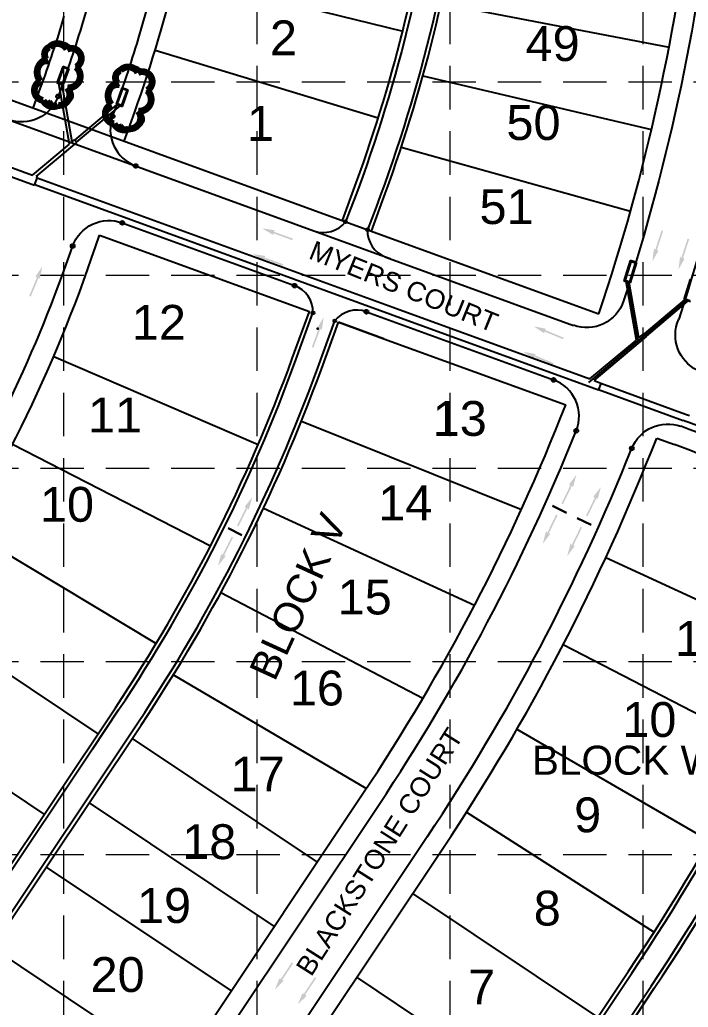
# Model space of a CAD drawing. Header units: inches. Extents: x -5337 to 1057, y 15227 to 19227.
# Drawn here: x -1564 to -1219, y 16948 to 17458 of the extents above; entities that cross this region are included whole.
import ezdxf
from ezdxf.enums import TextEntityAlignment as Align

# ---------------------------------------------------------------- set-up
doc = ezdxf.new("R2010")
doc.units = ezdxf.units.IN
doc.header["$LTSCALE"] = 150
doc.header["$MEASUREMENT"] = 0
doc.linetypes.add('HIDDEN', pattern=[0.375, 0.25, -0.125])
for name, color, linetype in [('1 BLOCK NUMBERS', 7, 'Continuous'), ('1 LOT NUMBER', 7, 'Continuous'), ('BASE', 7, 'Continuous'), ('ECB', 84, 'Continuous'), ('grid', 7, 'HIDDEN'), ('LOT NUM', 7, 'Continuous'), ('LOTLINE', 7, 'Continuous'), ('PAVING', 7, 'Continuous'), ('ROW', 7, 'Continuous'), ('STORM', 7, 'Continuous'), ('STORM INLET', 7, 'Continuous')]:
    doc.layers.add(name, color=color, linetype=linetype)
doc.styles.get("Standard").update_dxf_attribs({"font": 'ARIAL.TTF', "height": 25})

# ---------------------------------------------------------------- blocks, each defined once
blk = doc.blocks.new('A$C18F678FE')
at = {"layer": 'BASE', "color": 170, "lineweight": 40, "const_width": 3.51}
blk.add_lwpolyline([(24.74, 19.3, 0.520567), (24.74, 19.3, 0.765195), (25.16, 29.3, 0.417879), (18.11, 33.3, 0.6649), (11.77, 25.13, 0.744833), (5.31, 15.53, 0.975642), (8.29, 5.64, 0.520567), (16.97, 2.85, 0.520567), (19.64, 8.87, 0.540264), (24.74, 19.3)], format="xyb", close=True, dxfattribs=at)

msp = doc.modelspace()

# ---------------------------------------------------------------- hatches: boundary and pattern name
at = {"layer": 'PAVING'}
h = msp.add_hatch(color=256, dxfattribs=at)
edge = h.paths.add_edge_path()
edge.add_line((-1432.92, 17347.46), (-1433.25, 17348.11))
edge.add_line((-1433.25, 17348.11), (-1423.3, 17344.53))
edge.add_line((-1423.3, 17344.53), (-1423, 17345.34))
edge.add_line((-1423, 17345.34), (-1432.96, 17348.92))
edge.add_line((-1432.96, 17348.92), (-1432.24, 17349.31))
edge.add_line((-1432.24, 17349.31), (-1432.24, 17349.31))
edge.add_ellipse((-1432.73, 17349.53), major_axis=(0.527, -0.19), ratio=0.285714, start_angle=345.5033, end_angle=485.8315)
edge.add_line((-1433, 17349.76), (-1433, 17349.76))
edge.add_line((-1433, 17349.76), (-1438.79, 17350.59))
edge.add_line((-1438.79, 17350.59), (-1433.78, 17347.58))
edge.add_line((-1433.78, 17347.58), (-1433.78, 17347.58))
edge.add_ellipse((-1433.43, 17347.6), major_axis=(0.527, -0.19), ratio=0.285714, start_angle=235.2731, end_angle=377.1827)
edge.add_line((-1432.92, 17347.46), (-1432.92, 17347.46))
edge.add_line((-1432.92, 17347.46), (-1432.92, 17347.46))
edge.add_line((-1432.92, 17347.46), (-1432.92, 17347.46))
h = msp.add_hatch(color=256, dxfattribs=at)
edge = h.paths.add_edge_path()
edge.add_line((-1236.07, 17340.18), (-1235.76, 17339.51))
edge.add_line((-1235.76, 17339.51), (-1232.48, 17349.58))
edge.add_line((-1232.48, 17349.58), (-1231.66, 17349.31))
edge.add_line((-1231.66, 17349.31), (-1234.94, 17339.25))
edge.add_line((-1234.94, 17339.25), (-1234.2, 17339.58))
edge.add_line((-1234.2, 17339.58), (-1234.19, 17339.58))
edge.add_ellipse((-1234.32, 17339.06), major_axis=(0.174, 0.532), ratio=0.285714, start_angle=-125.8315, end_angle=14.4967, ccw=False)
edge.add_line((-1234.3, 17338.7), (-1234.3, 17338.71))
edge.add_line((-1234.3, 17338.71), (-1237.2, 17333.62))
edge.add_line((-1237.2, 17333.62), (-1236.51, 17339.43))
edge.add_line((-1236.51, 17339.43), (-1236.5, 17339.43))
edge.add_ellipse((-1236.28, 17339.69), major_axis=(0.174, 0.532), ratio=0.285714, start_angle=-17.1827, end_angle=124.7269, ccw=False)
edge.add_line((-1236.07, 17340.18), (-1236.07, 17340.18))
edge.add_line((-1236.07, 17340.18), (-1236.07, 17340.18))
edge.add_line((-1236.07, 17340.18), (-1236.07, 17340.18))
h = msp.add_hatch(color=256, dxfattribs=at)
edge = h.paths.add_edge_path()
edge.add_line((-1222.59, 17335.93), (-1222.28, 17335.27))
edge.add_line((-1222.28, 17335.27), (-1219, 17345.33))
edge.add_line((-1219, 17345.33), (-1218.18, 17345.06))
edge.add_line((-1218.18, 17345.06), (-1221.46, 17335))
edge.add_line((-1221.46, 17335), (-1220.71, 17335.33))
edge.add_line((-1220.71, 17335.33), (-1220.71, 17335.34))
edge.add_ellipse((-1220.84, 17334.81), major_axis=(0.174, 0.532), ratio=0.285714, start_angle=-125.8315, end_angle=14.4967, ccw=False)
edge.add_line((-1220.82, 17334.46), (-1220.82, 17334.46))
edge.add_line((-1220.82, 17334.46), (-1223.72, 17329.37))
edge.add_line((-1223.72, 17329.37), (-1223.02, 17335.18))
edge.add_line((-1223.02, 17335.18), (-1223.02, 17335.18))
edge.add_ellipse((-1222.8, 17335.44), major_axis=(0.174, 0.532), ratio=0.285714, start_angle=-17.1827, end_angle=124.7269, ccw=False)
edge.add_line((-1222.59, 17335.93), (-1222.59, 17335.93))
edge.add_line((-1222.59, 17335.93), (-1222.59, 17335.93))
edge.add_line((-1222.59, 17335.93), (-1222.59, 17335.93))
h = msp.add_hatch(color=256, dxfattribs=at)
edge = h.paths.add_edge_path()
edge.add_line((-1437.83, 17334.21), (-1438.17, 17334.86))
edge.add_line((-1438.17, 17334.86), (-1428.21, 17331.27))
edge.add_line((-1428.21, 17331.27), (-1427.92, 17332.08))
edge.add_line((-1427.92, 17332.08), (-1437.88, 17335.67))
edge.add_line((-1437.88, 17335.67), (-1437.16, 17336.05))
edge.add_line((-1437.16, 17336.05), (-1437.16, 17336.06))
edge.add_ellipse((-1437.65, 17336.28), major_axis=(0.527, -0.19), ratio=0.285714, start_angle=345.5033, end_angle=485.8315)
edge.add_line((-1437.92, 17336.51), (-1437.92, 17336.51))
edge.add_line((-1437.92, 17336.51), (-1443.71, 17337.34))
edge.add_line((-1443.71, 17337.34), (-1438.7, 17334.33))
edge.add_line((-1438.7, 17334.33), (-1438.7, 17334.33))
edge.add_ellipse((-1438.35, 17334.34), major_axis=(0.527, -0.19), ratio=0.285714, start_angle=235.2731, end_angle=377.1827)
edge.add_line((-1437.83, 17334.21), (-1437.83, 17334.21))
edge.add_line((-1437.83, 17334.21), (-1437.83, 17334.21))
edge.add_line((-1437.83, 17334.21), (-1437.83, 17334.21))
h = msp.add_hatch(color=256, dxfattribs=at)
edge = h.paths.add_edge_path()
edge.add_line((-1554.06, 17324.48), (-1554.31, 17325.17))
edge.add_line((-1554.31, 17325.17), (-1558.36, 17315.39))
edge.add_line((-1558.36, 17315.39), (-1559.16, 17315.72))
edge.add_line((-1559.16, 17315.72), (-1555.11, 17325.5))
edge.add_line((-1555.11, 17325.5), (-1555.88, 17325.23))
edge.add_line((-1555.88, 17325.23), (-1555.88, 17325.23))
edge.add_ellipse((-1555.71, 17325.74), major_axis=(-0.214, -0.517), ratio=0.285714, start_angle=-125.8315, end_angle=14.4967, ccw=False)
edge.add_line((-1555.71, 17326.09), (-1555.71, 17326.09))
edge.add_line((-1555.71, 17326.09), (-1552.43, 17330.94))
edge.add_line((-1552.43, 17330.94), (-1553.57, 17325.2))
edge.add_line((-1553.57, 17325.2), (-1553.57, 17325.2))
edge.add_ellipse((-1553.81, 17324.96), major_axis=(-0.214, -0.517), ratio=0.285714, start_angle=-17.1827, end_angle=124.7269, ccw=False)
edge.add_line((-1554.06, 17324.48), (-1554.06, 17324.48))
edge.add_line((-1554.06, 17324.48), (-1554.06, 17324.48))
edge.add_line((-1554.06, 17324.48), (-1554.06, 17324.48))
at = {"layer": 'PAVING', "linetype": 'Continuous', "lineweight": 30, "extrusion": (0, 0, -1)}
h = msp.add_hatch(color=256, dxfattribs=at)
edge = h.paths.add_edge_path()
edge.add_line((1408.33, 17298.15), (1408.71, 17298.87))
edge.add_line((1408.71, 17298.87), (1412.37, 17288.94))
edge.add_line((1412.37, 17288.94), (1413.18, 17289.24))
edge.add_line((1413.18, 17289.24), (1409.52, 17299.17))
edge.add_line((1409.52, 17299.17), (1410.18, 17298.84))
edge.add_line((1410.18, 17298.84), (1410.18, 17298.84))
edge.add_ellipse((1410.04, 17299.36), major_axis=(0.194, -0.525), ratio=0.285714, start_angle=342.8173, end_angle=484.7269)
edge.add_line((1410.05, 17299.7), (1410.05, 17299.7))
edge.add_line((1410.05, 17299.7), (1407, 17304.69))
edge.add_line((1407, 17304.69), (1407.88, 17298.91))
edge.add_line((1407.88, 17298.91), (1407.87, 17298.91))
edge.add_ellipse((1408.11, 17298.64), major_axis=(0.194, -0.525), ratio=0.285714, start_angle=234.1685, end_angle=374.4967)
edge.add_line((1408.33, 17298.15), (1408.33, 17298.15))
edge.add_line((1408.33, 17298.15), (1408.33, 17298.15))
at = {"layer": 'PAVING'}
h = msp.add_hatch(color=256, dxfattribs=at)
edge = h.paths.add_edge_path()
edge.add_line((-1292.12, 17298.42), (-1292.81, 17298.17))
edge.add_line((-1292.81, 17298.17), (-1283.01, 17294.16))
edge.add_line((-1283.01, 17294.16), (-1283.33, 17293.36))
edge.add_line((-1283.33, 17293.36), (-1293.13, 17297.37))
edge.add_line((-1293.13, 17297.37), (-1292.85, 17296.6))
edge.add_line((-1292.85, 17296.6), (-1292.85, 17296.6))
edge.add_ellipse((-1293.37, 17296.77), major_axis=(0.518, -0.212), ratio=0.285714, start_angle=-125.8315, end_angle=14.4967, ccw=False)
edge.add_line((-1293.72, 17296.77), (-1293.72, 17296.77))
edge.add_line((-1293.72, 17296.77), (-1298.58, 17300.03))
edge.add_line((-1298.58, 17300.03), (-1292.84, 17298.91))
edge.add_line((-1292.84, 17298.91), (-1292.84, 17298.91))
edge.add_ellipse((-1292.6, 17298.67), major_axis=(0.518, -0.212), ratio=0.285714, start_angle=-17.1827, end_angle=124.7269, ccw=False)
edge.add_line((-1292.12, 17298.42), (-1292.12, 17298.42))
edge.add_line((-1292.12, 17298.42), (-1292.12, 17298.42))
edge.add_line((-1292.12, 17298.42), (-1292.12, 17298.42))
h = msp.add_hatch(color=256, dxfattribs=at)
edge = h.paths.add_edge_path()
edge.add_line((-1297.34, 17285.29), (-1298.03, 17285.03))
edge.add_line((-1298.03, 17285.03), (-1288.23, 17281.02))
edge.add_line((-1288.23, 17281.02), (-1288.56, 17280.23))
edge.add_line((-1288.56, 17280.23), (-1298.35, 17284.23))
edge.add_line((-1298.35, 17284.23), (-1298.07, 17283.46))
edge.add_line((-1298.07, 17283.46), (-1298.07, 17283.46))
edge.add_ellipse((-1298.59, 17283.63), major_axis=(0.518, -0.212), ratio=0.285714, start_angle=-125.8315, end_angle=14.4967, ccw=False)
edge.add_line((-1298.94, 17283.63), (-1298.94, 17283.63))
edge.add_line((-1298.94, 17283.63), (-1303.8, 17286.89))
edge.add_line((-1303.8, 17286.89), (-1298.06, 17285.78))
edge.add_line((-1298.06, 17285.78), (-1298.06, 17285.78))
edge.add_ellipse((-1297.82, 17285.53), major_axis=(0.518, -0.212), ratio=0.285714, start_angle=-17.1827, end_angle=124.7269, ccw=False)
edge.add_line((-1297.34, 17285.29), (-1297.34, 17285.29))
edge.add_line((-1297.34, 17285.29), (-1297.34, 17285.29))
edge.add_line((-1297.34, 17285.29), (-1297.34, 17285.29))
at = {"layer": 'PAVING', "linetype": 'Continuous', "lineweight": 30}
h = msp.add_hatch(color=256, dxfattribs=at)
edge = h.paths.add_edge_path()
edge.add_line((-1278.52, 17217), (-1278.73, 17217.7))
edge.add_line((-1278.73, 17217.7), (-1283.38, 17208.19))
edge.add_line((-1283.38, 17208.19), (-1284.15, 17208.57))
edge.add_line((-1284.15, 17208.57), (-1279.5, 17218.08))
edge.add_line((-1279.5, 17218.08), (-1280.29, 17217.85))
edge.add_line((-1280.29, 17217.85), (-1280.29, 17217.85))
edge.add_ellipse((-1280.09, 17218.35), major_axis=(-0.246, -0.503), ratio=0.285714, start_angle=-125.8315, end_angle=14.4967, ccw=False)
edge.add_line((-1280.06, 17218.71), (-1280.06, 17218.7))
edge.add_line((-1280.06, 17218.7), (-1276.48, 17223.33))
edge.add_line((-1276.48, 17223.33), (-1277.98, 17217.68))
edge.add_line((-1277.98, 17217.68), (-1277.98, 17217.69))
edge.add_ellipse((-1278.24, 17217.46), major_axis=(-0.246, -0.503), ratio=0.285714, start_angle=-17.1827, end_angle=124.7269, ccw=False)
edge.add_line((-1278.52, 17217), (-1278.52, 17217))
edge.add_line((-1278.52, 17217), (-1278.52, 17217))
edge.add_line((-1278.52, 17217), (-1278.52, 17217))
h = msp.add_hatch(color=256, dxfattribs=at)
edge = h.paths.add_edge_path()
edge.add_line((-1265.86, 17210.7), (-1266.07, 17211.41))
edge.add_line((-1266.07, 17211.41), (-1270.72, 17201.9))
edge.add_line((-1270.72, 17201.9), (-1271.49, 17202.28))
edge.add_line((-1271.49, 17202.28), (-1266.84, 17211.78))
edge.add_line((-1266.84, 17211.78), (-1267.63, 17211.56))
edge.add_line((-1267.63, 17211.56), (-1267.63, 17211.56))
edge.add_ellipse((-1267.43, 17212.06), major_axis=(-0.246, -0.503), ratio=0.285714, start_angle=-125.8315, end_angle=14.4967, ccw=False)
edge.add_line((-1267.4, 17212.41), (-1267.4, 17212.41))
edge.add_line((-1267.4, 17212.41), (-1263.82, 17217.04))
edge.add_line((-1263.82, 17217.04), (-1265.32, 17211.39))
edge.add_line((-1265.32, 17211.39), (-1265.32, 17211.39))
edge.add_ellipse((-1265.58, 17211.16), major_axis=(-0.246, -0.503), ratio=0.285714, start_angle=-17.1827, end_angle=124.7269, ccw=False)
edge.add_line((-1265.86, 17210.7), (-1265.86, 17210.7))
edge.add_line((-1265.86, 17210.7), (-1265.86, 17210.7))
edge.add_line((-1265.86, 17210.7), (-1265.86, 17210.7))
h = msp.add_hatch(color=256, dxfattribs=at)
edge = h.paths.add_edge_path()
edge.add_line((-1447.77, 17206.33), (-1447.08, 17206.59))
edge.add_line((-1447.08, 17206.59), (-1451.77, 17197.11))
edge.add_line((-1451.77, 17197.11), (-1451, 17196.73))
edge.add_line((-1451, 17196.73), (-1446.31, 17206.21))
edge.add_line((-1446.31, 17206.21), (-1446.01, 17205.45))
edge.add_line((-1446.01, 17205.45), (-1446.01, 17205.45))
edge.add_ellipse((-1445.73, 17205.92), major_axis=(-0.248, -0.502), ratio=0.285714, start_angle=345.5033, end_angle=485.8315)
edge.add_line((-1445.47, 17206.15), (-1445.47, 17206.15))
edge.add_line((-1445.47, 17206.15), (-1443.99, 17211.81))
edge.add_line((-1443.99, 17211.81), (-1447.55, 17207.18))
edge.add_line((-1447.55, 17207.18), (-1447.55, 17207.18))
edge.add_ellipse((-1447.57, 17206.83), major_axis=(-0.248, -0.502), ratio=0.285714, start_angle=235.2731, end_angle=377.1827)
edge.add_line((-1447.77, 17206.33), (-1447.77, 17206.33))
edge.add_line((-1447.77, 17206.33), (-1447.77, 17206.33))
edge.add_line((-1447.77, 17206.33), (-1447.77, 17206.33))
h = msp.add_hatch(color=256, dxfattribs=at)
edge = h.paths.add_edge_path()
edge.add_line((-1290.11, 17193.18), (-1290.8, 17192.91))
edge.add_line((-1290.8, 17192.91), (-1286.18, 17202.44))
edge.add_line((-1286.18, 17202.44), (-1286.95, 17202.81))
edge.add_line((-1286.95, 17202.81), (-1291.57, 17193.29))
edge.add_line((-1291.57, 17193.29), (-1291.88, 17194.05))
edge.add_line((-1291.88, 17194.05), (-1291.88, 17194.05))
edge.add_ellipse((-1292.15, 17193.58), major_axis=(0.244, 0.504), ratio=0.285714, start_angle=345.5033, end_angle=485.8315)
edge.add_line((-1292.41, 17193.34), (-1292.41, 17193.34))
edge.add_line((-1292.41, 17193.34), (-1293.85, 17187.67))
edge.add_line((-1293.85, 17187.67), (-1290.32, 17192.34))
edge.add_line((-1290.32, 17192.34), (-1290.32, 17192.34))
edge.add_ellipse((-1290.3, 17192.68), major_axis=(0.244, 0.504), ratio=0.285714, start_angle=235.2731, end_angle=377.1827)
edge.add_line((-1290.11, 17193.18), (-1290.11, 17193.18))
edge.add_line((-1290.11, 17193.18), (-1290.11, 17193.18))
edge.add_line((-1290.11, 17193.18), (-1290.11, 17193.18))
h = msp.add_hatch(color=256, dxfattribs=at)
edge = h.paths.add_edge_path()
edge.add_line((-1277.45, 17186.89), (-1278.14, 17186.62))
edge.add_line((-1278.14, 17186.62), (-1273.52, 17196.14))
edge.add_line((-1273.52, 17196.14), (-1274.29, 17196.52))
edge.add_line((-1274.29, 17196.52), (-1278.91, 17187))
edge.add_line((-1278.91, 17187), (-1279.22, 17187.76))
edge.add_line((-1279.22, 17187.76), (-1279.22, 17187.76))
edge.add_ellipse((-1279.49, 17187.29), major_axis=(0.244, 0.504), ratio=0.285714, start_angle=345.5033, end_angle=485.8315)
edge.add_line((-1279.75, 17187.05), (-1279.75, 17187.05))
edge.add_line((-1279.75, 17187.05), (-1281.19, 17181.38))
edge.add_line((-1281.19, 17181.38), (-1277.66, 17186.04))
edge.add_line((-1277.66, 17186.04), (-1277.66, 17186.04))
edge.add_ellipse((-1277.64, 17186.39), major_axis=(0.244, 0.504), ratio=0.285714, start_angle=235.2731, end_angle=377.1827)
edge.add_line((-1277.45, 17186.89), (-1277.45, 17186.89))
edge.add_line((-1277.45, 17186.89), (-1277.45, 17186.89))
edge.add_line((-1277.45, 17186.89), (-1277.45, 17186.89))
h = msp.add_hatch(color=256, dxfattribs=at)
edge = h.paths.add_edge_path()
edge.add_line((-1459.55, 17182.61), (-1459.34, 17181.9))
edge.add_line((-1459.34, 17181.9), (-1454.62, 17191.38))
edge.add_line((-1454.62, 17191.38), (-1453.85, 17190.99))
edge.add_line((-1453.85, 17190.99), (-1458.57, 17181.52))
edge.add_line((-1458.57, 17181.52), (-1457.78, 17181.74))
edge.add_line((-1457.78, 17181.74), (-1457.78, 17181.74))
edge.add_ellipse((-1457.98, 17181.24), major_axis=(0.25, 0.501), ratio=0.285714, start_angle=-125.8315, end_angle=14.4967, ccw=False)
edge.add_line((-1458.01, 17180.89), (-1458.02, 17180.89))
edge.add_line((-1458.02, 17180.89), (-1461.63, 17176.29))
edge.add_line((-1461.63, 17176.29), (-1460.09, 17181.93))
edge.add_line((-1460.09, 17181.93), (-1460.09, 17181.92))
edge.add_ellipse((-1459.83, 17182.15), major_axis=(0.25, 0.501), ratio=0.285714, start_angle=-17.1827, end_angle=124.7269, ccw=False)
edge.add_line((-1459.55, 17182.61), (-1459.55, 17182.61))
edge.add_line((-1459.55, 17182.61), (-1459.55, 17182.61))
edge.add_line((-1459.55, 17182.61), (-1459.55, 17182.61))
at = {"layer": 'PAVING'}
h = msp.add_hatch(color=256, dxfattribs=at)
edge = h.paths.add_edge_path()
edge.add_line((-1429.45, 16963.47), (-1429.33, 16962.75))
edge.add_line((-1429.33, 16962.75), (-1423.49, 16971.58))
edge.add_line((-1423.49, 16971.58), (-1422.77, 16971.1))
edge.add_line((-1422.77, 16971.1), (-1428.61, 16962.28))
edge.add_line((-1428.61, 16962.28), (-1427.8, 16962.4))
edge.add_line((-1427.8, 16962.4), (-1427.8, 16962.4))
edge.add_ellipse((-1428.06, 16961.92), major_axis=(0.309, 0.467), ratio=0.285714, start_angle=-125.8315, end_angle=14.4967, ccw=False)
edge.add_line((-1428.14, 16961.58), (-1428.14, 16961.58))
edge.add_line((-1428.14, 16961.58), (-1432.28, 16957.45))
edge.add_line((-1432.28, 16957.45), (-1430.07, 16962.86))
edge.add_line((-1430.07, 16962.86), (-1430.07, 16962.86))
edge.add_ellipse((-1429.78, 16963.05), major_axis=(0.309, 0.467), ratio=0.285714, start_angle=-17.1827, end_angle=124.7269, ccw=False)
edge.add_line((-1429.45, 16963.47), (-1429.45, 16963.47))
edge.add_line((-1429.45, 16963.47), (-1429.45, 16963.47))
edge.add_line((-1429.45, 16963.47), (-1429.45, 16963.47))
h = msp.add_hatch(color=256, dxfattribs=at)
edge = h.paths.add_edge_path()
edge.add_line((-1417.58, 16955.79), (-1417.46, 16955.06))
edge.add_line((-1417.46, 16955.06), (-1411.62, 16963.89))
edge.add_line((-1411.62, 16963.89), (-1410.9, 16963.41))
edge.add_line((-1410.9, 16963.41), (-1416.75, 16954.59))
edge.add_line((-1416.75, 16954.59), (-1415.94, 16954.71))
edge.add_line((-1415.94, 16954.71), (-1415.93, 16954.71))
edge.add_ellipse((-1416.2, 16954.24), major_axis=(0.309, 0.467), ratio=0.285714, start_angle=-125.8315, end_angle=14.4967, ccw=False)
edge.add_line((-1416.27, 16953.89), (-1416.27, 16953.89))
edge.add_line((-1416.27, 16953.89), (-1420.42, 16949.77))
edge.add_line((-1420.42, 16949.77), (-1418.2, 16955.18))
edge.add_line((-1418.2, 16955.18), (-1418.2, 16955.17))
edge.add_ellipse((-1417.92, 16955.37), major_axis=(0.309, 0.467), ratio=0.285714, start_angle=-17.1827, end_angle=124.7269, ccw=False)
edge.add_line((-1417.58, 16955.79), (-1417.58, 16955.79))
edge.add_line((-1417.58, 16955.79), (-1417.58, 16955.79))
edge.add_line((-1417.58, 16955.79), (-1417.58, 16955.79))

# ---------------------------------------------------------------- linework, layer by layer
at = {"layer": 'BASE', "color": 170, "lineweight": 40}
for p, q in [((-1535.31, 17433.47), (-1535.31, 17433.47)), ((-1535.31, 17433.47), (-1535.31, 17433.47)), ((-1498.71, 17421.19), (-1498.71, 17421.19)), ((-1498.71, 17421.19), (-1498.71, 17421.19))]:
    msp.add_line(p, q, dxfattribs=at)
for centre, radius, start, end in [((-1545.16, 17439.97), 5.61, 88.2407, 222.7205), ((-1542.22, 17440.6), 5.7, 28.4102, 119.1263), ((-1537.59, 17438.14), 5.19, 296.0352, 85.7274), ((-1549.7, 17430.14), 6.04, 86.0009, 232.7208), ((-1540.3, 17428.65), 6.94, 290.4975, 44.0205), ((-1508.55, 17427.68), 5.61, 88.2407, 222.7205), ((-1505.61, 17428.31), 5.7, 28.4102, 119.1263), ((-1500.99, 17425.85), 5.19, 296.0352, 85.7274), ((-1550.66, 17420.93), 5.17, 121.5025, 298.677), ((-1540.75, 17419.34), 4.02, 294.3521, 44.3521), ((-1513.1, 17417.85), 6.04, 86.0009, 232.7208), ((-1543.38, 17419.22), 5.56, 210.4752, 320.4752), ((-1503.7, 17416.36), 6.94, 290.4975, 44.0205), ((-1514.06, 17408.64), 5.17, 121.5025, 298.677), ((-1504.14, 17407.05), 4.02, 294.3521, 44.3521), ((-1506.78, 17406.93), 5.56, 210.4752, 320.4752)]:
    msp.add_arc(centre, radius, start, end, dxfattribs=at)
at = {"layer": 'grid', "color": 252, "linetype": 'HIDDEN', "lineweight": 0, "ltscale": 0.6}
for p, q in [((-1541.39, 19121.98), (-1541.39, 15630.29)), ((-1441.64, 19121.98), (-1441.64, 15630.29)), ((-1341.89, 19121.98), (-1341.89, 15630.29)), ((-1242.14, 19121.98), (-1242.14, 15630.29)), ((-5232.14, 17426.23), (952.36, 17426.23)), ((-5232.14, 17326.48), (952.36, 17326.48)), ((-5232.14, 17226.73), (952.36, 17226.73)), ((-5232.14, 17126.98), (952.36, 17126.98)), ((-5232.14, 17027.23), (952.36, 17027.23))]:
    msp.add_line(p, q, dxfattribs=at)
at = {"layer": 'LOTLINE'}
for p, q in [((-1483.48, 17481.28), (-1366.22, 17452.51)), ((-1346.37, 17466.78), (-1228.63, 17444.2)), ((-1494.07, 17442.71), (-1378.89, 17407.62)), ((-1355.78, 17429.37), (-1237.71, 17401.61)), ((-1366.94, 17392.51), (-1248.56, 17359.43)), ((-1546.51, 17284.43), (-1440.84, 17239.06)), ((-1418.53, 17251.04), (-1304.92, 17205.34)), ((-1567.79, 17239.2), (-1465.47, 17186.7)), ((-1438.11, 17206.12), (-1329.09, 17155.94)), ((-1592.12, 17195.53), (-1493.63, 17136.15)), ((-1261.25, 17180.64), (-1156.85, 17132.41)), ((-1355.81, 17107.88), (-1460.2, 17162.39)), ((-1523.61, 17089.64), (-1619.23, 17153.52)), ((-1283.24, 17135.74), (-1181.14, 17082.81)), ((-1385.02, 17061.28), (-1484.75, 17119.99)), ((-1551.39, 17048.07), (-1647.01, 17111.95)), ((-1307.25, 17091.89), (-1207.66, 17034.38)), ((-1506.02, 17087.17), (-1410.4, 17023.28)), ((-1528.24, 17053.91), (-1432.62, 16990.02)), ((-1333.23, 17049.17), (-1236.36, 16987.2)), ((-1550.46, 17020.65), (-1454.84, 16956.76)), ((-1265.44, 16943.24), (-1361.06, 17007.13)), ((-1578.24, 16979.07), (-1482.61, 16915.19)), ((-1294.32, 16900), (-1389.95, 16963.89))]:
    msp.add_line(p, q, dxfattribs=at)
at = {"layer": 'PAVING'}
for p, q in [((-1838.66, 17504.62), (-1383.65, 17339)), ((-1543.91, 17419.73), (-1544.27, 17418.75)), ((-1515.72, 17409.47), (-1516.08, 17408.48)), ((-1511.1, 17353.46), (-1422.07, 17321.05)), ((-1536.73, 17341.51), (-1542.14, 17326.66)), ((-1383.65, 17339), (-1372.72, 17335.02)), ((-1374.91, 17335.81), (-1277.99, 17300.53)), ((-1421.39, 17282.7), (-1412.56, 17306.95)), ((-1384.96, 17307.55), (-1382.98, 17306.82)), ((-1382.98, 17306.82), (-1288.25, 17272.34)), ((-1410.12, 17278.6), (-1401.29, 17302.85)), ((-1410.12, 17278.6), (-1401.29, 17302.85)), ((-1224.33, 17301.62), (-1223.62, 17303.78)), ((-1526.53, 17081.67), (-1513.01, 17101.9)), ((-1644.4, 16883.63), (-1503.04, 17095.24)), ((-1526.53, 17081.67), (-1654.38, 16890.29)), ((-1538.8, 16813.08), (-1378.43, 17053.13)), ((-1513.86, 16796.41), (-1353.49, 17036.46)), ((-1408.26, 16725.86), (-1247.89, 16965.91)), ((-1398.28, 16719.2), (-1237.91, 16959.25))]:
    msp.add_line(p, q, dxfattribs=at)
at = {"layer": 'PAVING', "linetype": 'Continuous', "lineweight": 30}
for p, q in [((-1288.75, 17207.27), (-1281.57, 17203.73)), ((-1276.09, 17200.98), (-1268.91, 17197.44)), ((-1449.24, 17192.25), (-1456.39, 17195.85))]:
    msp.add_line(p, q, dxfattribs=at)
at = {"layer": 'PAVING'}
for centre, radius in [((-1544.27, 17418.75), 1), ((-1516.08, 17408.48), 1), ((-1504.13, 17382.85), 1), ((-1511.1, 17353.46), 1), ((-1395.72, 17354.03), 0.75), ((-1384.44, 17349.92), 0.75), ((-1536.73, 17341.51), 1), ((-1422.07, 17321.05), 1), ((-1412.56, 17306.95), 0.75), ((-1384.96, 17307.55), 1), ((-1401.29, 17302.85), 0.75), ((-1288.25, 17272.34), 1), ((-1276.54, 17246.08), 1), ((-1247.84, 17237.02), 1)]:
    msp.add_circle(centre, radius, dxfattribs=at)
for centre, radius, start, end in [((-2187.59, 17654.03), 715, 343.30583, 0.73165), ((-2187.59, 17654.03), 715, 339.99826, 343.30583), ((-1497.29, 17401.64), 20, 159.9983, 249.9983), ((-1407.13, 17362.97), 14.5, 249.9314, 321.919), ((-1369.95, 17349.44), 14.5, 178.0794, 249.9828), ((-1427.06, 17307.44), 14.5, 358.0791, 69.8756), ((-1389.87, 17293.9), 14.5, 70.1797, 141.9181), ((-2217.3, 17572.42), 847, 326.25416, 339.99826), ((-2217.3, 17572.42), 859, 326.25416, 339.99826), ((-1295.09, 17253.55), 20, 338.0697, 69.9983), ((-1328.47, 16957.09), 310, 56.4716, 69.9983), ((-2259.83, 17641.97), 1060, 326.25416, 338.06967), ((-2259.83, 17641.97), 1090, 326.25416, 338.19134), ((-2259.83, 17641.97), 1217, 326.25416, 338.01397), ((-2259.83, 17641.97), 1229, 326.25416, 337.89974)]:
    msp.add_arc(centre, radius, start, end, dxfattribs=at)
at = {"layer": 'PAVING', "extrusion": (0, 0, -1)}
for centre, radius, start, end in [((2134.45, 17645.07), 794, 187.27905, 201.50295), ((2134.45, 17645.07), 806, 187.27905, 201.48063), ((2259.83, 17641.97), 1060, 185.62788, 198.07316), ((2259.83, 17641.97), 1090, 185.62788, 198.07538), ((2187.59, 17654.03), 685, 191.03669, 196.69417), ((2187.59, 17654.03), 685, 196.69417, 200.00174), ((1563.06, 17425.59), 20, 200.0017, 290.0017), ((1517.94, 17334.67), 20, 20.0018, 110.0018), ((2217.3, 17572.42), 718.5, 200.00174, 213.74584), ((1271.15, 17319.33), 20, 198.0732, 290.0017), ((1205.33, 17295.37), 20, 290.0017, 18.1948), ((1229.28, 17229.59), 20, 21.8087, 110.0017)]:
    msp.add_arc(centre, radius, start, end, dxfattribs=at)
at = {"layer": 'PAVING', "linetype": 'Continuous', "lineweight": 30, "extrusion": (0, 0, -1)}
msp.add_point((-1410.18, 17298.84), dxfattribs=at)
at = {"layer": 'ROW'}
for p, q in [((-1777.49, 17493), (-1358.81, 17340.6)), ((-1557.09, 17412.77), (-1553.31, 17423.15)), ((-1510.1, 17395.67), (-1506.32, 17406.05)), ((-1397.34, 17354.62), (-1390.23, 17374.17)), ((-1382.31, 17349.15), (-1375.19, 17368.7)), ((-1522.94, 17347.13), (-1414.44, 17307.64)), ((-1358.81, 17340.6), (-1264.9, 17306.41)), ((-1423.27, 17283.39), (-1414.44, 17307.64)), ((-1408.24, 17277.91), (-1399.41, 17302.16)), ((-1408.24, 17277.91), (-1399.41, 17302.16)), ((-1375.92, 17293.61), (-1399.41, 17302.16)), ((-1399.41, 17302.16), (-1375.92, 17293.61)), ((-1375.92, 17293.61), (-1282, 17259.43)), ((-1235, 17242.32), (-1225.86, 17238.99)), ((-1656.05, 16891.41), (-1514.68, 17103.01)), ((-1642.74, 16882.52), (-1501.37, 17094.12)), ((-1642.74, 16882.52), (-1501.37, 17094.12)), ((-1547.12, 16818.63), (-1386.75, 17058.68)), ((-1505.54, 16790.86), (-1345.22, 17030.84)), ((-1409.92, 16726.97), (-1249.55, 16967.02)), ((-1396.61, 16718.09), (-1236.24, 16958.13))]:
    msp.add_line(p, q, dxfattribs=at)
for centre, radius, start, end in [((-2187.59, 17654.03), 725, 339.99826, 352.53611), ((-2187.59, 17654.03), 725, 339.99826, 352.53611), ((-2134.45, 17645.07), 792, 339.99826, 352.6796), ((-2134.45, 17645.07), 808, 339.99826, 352.8913), ((-2259.83, 17641.97), 1050, 341.36257, 353.89673), ((-2187.59, 17654.03), 675, 339.99826, 343.30575), ((-2217.3, 17572.42), 730, 326.25416, 342.02415), ((-2217.3, 17572.42), 845, 326.25416, 339.99826), ((-2217.3, 17572.42), 861, 326.25416, 339.99826), ((-2217.3, 17572.42), 861, 326.25416, 339.99826), ((-2259.83, 17641.97), 1050, 326.25416, 338.63394), ((-2259.83, 17641.97), 1100, 326.25416, 338.69597), ((-1328.47, 16957.09), 300, 56.4716, 69.9983), ((-2259.83, 17641.97), 1215, 326.25416, 338.03323), ((-2259.83, 17641.97), 1231, 326.25416, 337.88092)]:
    msp.add_arc(centre, radius, start, end, dxfattribs=at)
at = {"layer": 'STORM', "color": 5}
for p, q in [((-1538.28, 17394.16), (-1543.79, 17425.41)), ((-1536.95, 17395.27), (-1542.16, 17424.82)), ((-1535.62, 17396.22), (-1513.77, 17414.56)), ((-1534.66, 17395.07), (-1512.14, 17413.97)), ((-1536.95, 17395.27), (-1535.7, 17396.32)), ((-1534.58, 17394.98), (-1535.7, 17396.32)), ((-1557.47, 17378.06), (-1538.28, 17394.16)), ((-1555.57, 17377.37), (-1534.58, 17394.98)), ((-1591.76, 17385.75), (-1556.46, 17372.9)), ((-1590.22, 17389.98), (-1557.47, 17378.06)), ((-1556.46, 17372.9), (-1554.92, 17377.13)), ((-1555.57, 17377.37), (-1554.92, 17377.13)), ((-1555.05, 17376.78), (-1371.23, 17309.86)), ((-1556.33, 17373.25), (-1372.51, 17306.34)), ((-1245.5, 17292.93), (-1250.83, 17323.15)), ((-1244.64, 17292.35), (-1250.12, 17323.45)), ((-1244.18, 17294.05), (-1249.22, 17322.65)), ((-1371.23, 17309.86), (-1269.47, 17272.82)), ((-1270.05, 17271.04), (-1219.09, 17313.79)), ((-1241.29, 17296.14), (-1220.4, 17313.67)), ((-1240.33, 17294.99), (-1218.7, 17313.14)), ((-1372.51, 17306.34), (-1265.05, 17267.22)), ((-1267.3, 17272.03), (-1240.17, 17294.8)), ((-1244.18, 17294.05), (-1241.45, 17296.33)), ((-1241.45, 17296.33), (-1240.17, 17294.8)), ((-1269.47, 17272.82), (-1245.5, 17292.93)), ((-1267.3, 17272.03), (-1263.77, 17270.75)), ((-1263.77, 17270.75), (-1265.05, 17267.22)), ((-1263.81, 17270.63), (-1220.13, 17254.73)), ((-1265.01, 17267.34), (-1221.32, 17251.44))]:
    msp.add_line(p, q, dxfattribs=at)
at = {"layer": 'STORM', "color": 5, "extrusion": (0, 0, -1)}
msp.add_arc((1328.47, 16957.09), 316.75, 110.0017, 110.3906, dxfattribs=at)
at = {"layer": 'STORM', "color": 5}
msp.add_arc((-1328.47, 16957.09), 313.25, 67.755, 69.9983, dxfattribs=at)
at = {"layer": 'STORM INLET', "color": 5}
for p, q in [((-1541.81, 17434.27), (-1544.89, 17425.81)), ((-1541.81, 17434.27), (-1544.89, 17425.81)), ((-1541.52, 17433.63), (-1544.25, 17426.11)), ((-1541.52, 17433.63), (-1544.25, 17426.11)), ((-1541.9, 17425.26), (-1539.17, 17432.77)), ((-1541.9, 17425.26), (-1539.17, 17432.77)), ((-1538.53, 17433.07), (-1541.81, 17434.27)), ((-1538.53, 17433.07), (-1541.81, 17434.27)), ((-1541.6, 17424.62), (-1538.53, 17433.07)), ((-1541.6, 17424.62), (-1538.53, 17433.07)), ((-1539.17, 17432.77), (-1541.52, 17433.63)), ((-1539.17, 17432.77), (-1541.52, 17433.63)), ((-1544.89, 17425.81), (-1541.6, 17424.62)), ((-1544.89, 17425.81), (-1541.6, 17424.62)), ((-1544.25, 17426.11), (-1541.9, 17425.26)), ((-1544.25, 17426.11), (-1541.9, 17425.26)), ((-1511.27, 17423.23), (-1514.33, 17414.76)), ((-1511.27, 17423.23), (-1514.33, 17414.76)), ((-1510.97, 17422.59), (-1513.69, 17415.06)), ((-1510.97, 17422.59), (-1513.69, 17415.06)), ((-1511.33, 17414.21), (-1508.62, 17421.74)), ((-1511.33, 17414.21), (-1508.62, 17421.74)), ((-1507.98, 17422.04), (-1511.27, 17423.23)), ((-1507.98, 17422.04), (-1511.27, 17423.23)), ((-1511.03, 17413.58), (-1507.98, 17422.04)), ((-1511.03, 17413.58), (-1507.98, 17422.04)), ((-1508.62, 17421.74), (-1510.97, 17422.59)), ((-1508.62, 17421.74), (-1510.97, 17422.59)), ((-1514.33, 17414.76), (-1511.03, 17413.58)), ((-1514.33, 17414.76), (-1511.03, 17413.58)), ((-1513.69, 17415.06), (-1511.33, 17414.21)), ((-1513.69, 17415.06), (-1511.33, 17414.21)), ((-1248.67, 17334), (-1251.94, 17323.49)), ((-1248.34, 17333.37), (-1251.32, 17323.82)), ((-1248.93, 17323.08), (-1245.96, 17332.63)), ((-1245.33, 17332.96), (-1248.67, 17334)), ((-1248.6, 17322.45), (-1245.33, 17332.96)), ((-1245.96, 17332.63), (-1248.34, 17333.37)), ((-1251.94, 17323.49), (-1248.6, 17322.45)), ((-1251.32, 17323.82), (-1248.93, 17323.08)), ((-1217.64, 17324.34), (-1220.91, 17313.83)), ((-1217.31, 17323.71), (-1220.29, 17314.16)), ((-1220.91, 17313.83), (-1217.57, 17312.79)), ((-1220.29, 17314.16), (-1217.9, 17313.42))]:
    msp.add_line(p, q, dxfattribs=at)

# ---------------------------------------------------------------- block references
at = {"layer": 'ECB', "rotation": 190.5201311010003}
for p in [(-1532.56, 17450.13), (-1495.92, 17438.08)]:
    msp.add_blockref('A$C18F678FE', p, dxfattribs=at)

# ---------------------------------------------------------------- texts
at = {"layer": '1 BLOCK NUMBERS'}
msp.add_text('BLOCK V ', height=15, rotation=65.4412, dxfattribs=at).set_placement((-1439.17, 17119.19), align=Align.MIDDLE_LEFT)
msp.add_text('BLOCK W ', height=15, dxfattribs=at).set_placement((-1299.48, 17075.93), align=Align.MIDDLE_LEFT)
at = {"layer": '1 LOT NUMBER'}
for s, p in [('2', (-1434.82, 17449.01)), ('49', (-1302.76, 17446.04)), ('1', (-1446.7, 17404.8)), ('50', (-1312.62, 17405.26)), ('51', (-1326.54, 17361.85)), ('12', (-1506.17, 17302.07)), ('11', (-1528.8, 17254.25)), ('13', (-1350.73, 17252.44)), ('10', (-1553.65, 17208.09)), ('14', (-1378.87, 17208.83)), ('15', (-1399.84, 17160.22)), ('11', (-1225.5, 17138.8)), ('16', (-1424.51, 17113.21)), ('10', (-1252.77, 17096.96)), ('17', (-1455.04, 17068.81)), ('9', (-1277.66, 17047.72)), ('18', (-1480.13, 17033.86)), ('19', (-1503.51, 17000.89)), ('8', (-1298.52, 16999.56)), ('20', (-1527.5, 16965.25)), ('7', (-1332.38, 16958.82))]:
    msp.add_text(s, height=18, dxfattribs=at).set_placement(p, align=Align.MIDDLE_LEFT)
at = {"layer": 'LOT NUM'}
for s, rotation, p in [('MYERS COURT        ', 338.0177, (-1413.52, 17339.93)), ('BLACKSTONE COURT', 57.6615, (-1417.68, 16966.4))]:
    msp.add_text(s, height=10, rotation=rotation, dxfattribs=at).set_placement(p, align=Align.MIDDLE_LEFT)

doc.saveas('drawing.dxf')
